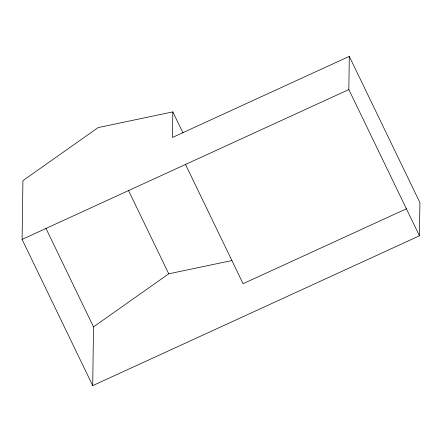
<?xml version="1.0" encoding="UTF-8"?>
<svg xmlns="http://www.w3.org/2000/svg" width="442" height="442" viewBox="0 0 442 442"><rect width="100%" height="100%" fill="white"/><g stroke="black" fill="none" stroke-linecap="round" stroke-linejoin="round"><path stroke-width="0.66" d="M172.833 111.892L172.474 137.451L349.291 56.366L419.9 202.602L419.436 235.796L92.71 385.634L22.1 239.398L22.918 180.645L98.135 127.578L172.833 111.892L183.005 132.965M92.71 385.634L93.527 326.881L45.957 228.359M419.436 235.796L348.832 89.56L349.291 56.366M93.527 326.881L168.745 273.813L232 260.531M22.1 239.398L348.832 89.56M406.734 208.641L243.083 283.692L185.342 164.098M128.357 190.159L168.745 273.813"/></g></svg>
